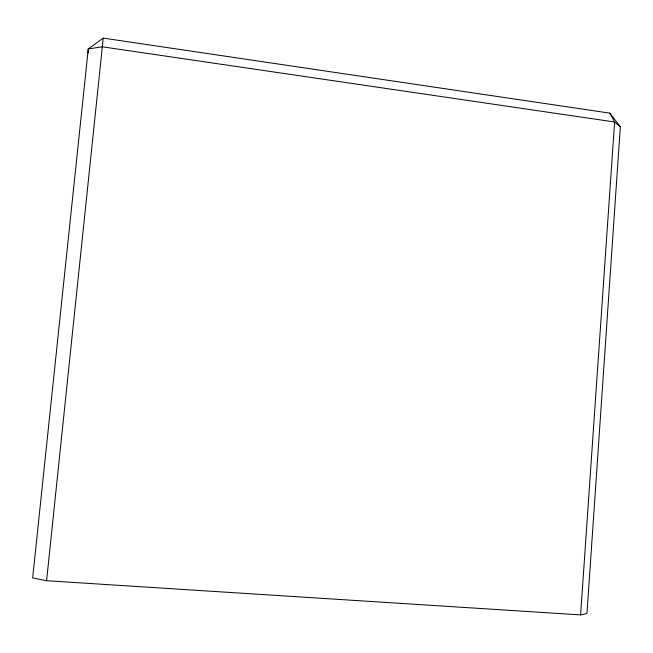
<?xml version="1.0" encoding="UTF-8"?>
<svg xmlns="http://www.w3.org/2000/svg" width="653" height="653" viewBox="0 0 653 653"><rect width="100%" height="100%" fill="white"/><g stroke="black" fill="none" stroke-linecap="round" stroke-linejoin="round"><path stroke-width="0.98" d="M88.114 52.999L88.261 48.942L103.239 38.103L609.886 113.149L620.35 126.698L586.957 613.559L580.607 614.897L46.583 580.713L32.65 577.913L88.261 48.942L102.211 46.796L614.62 121.997L620.35 126.698M580.607 614.897L614.62 121.997L609.886 113.149M46.583 580.713L103.239 38.103"/></g></svg>
